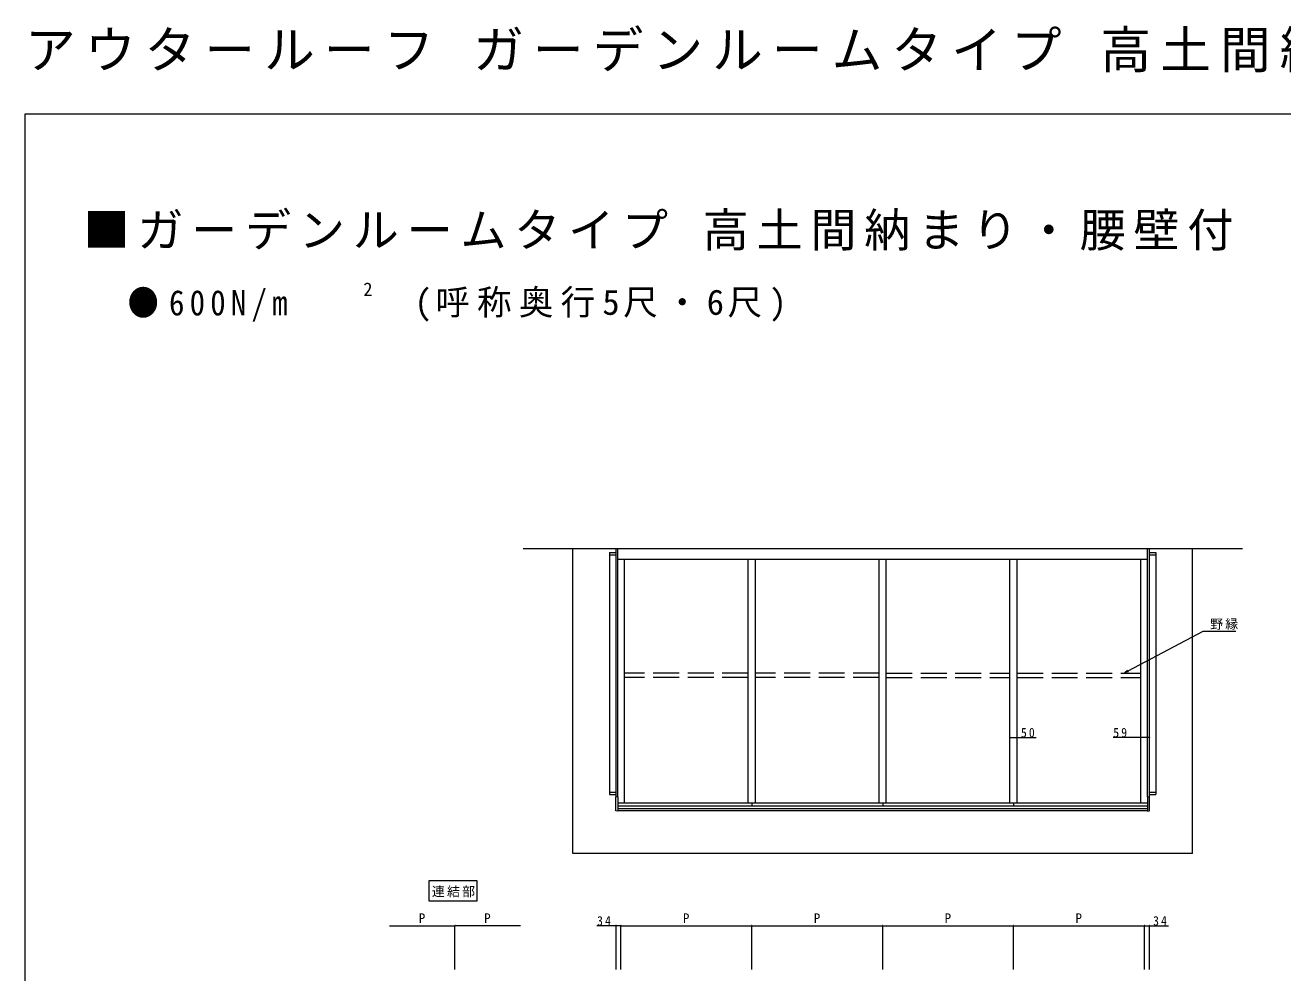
# Model space of a CAD drawing. Units: millimetres, scale not verified. Extents: x -7920 to 7920, y -12800 to 12777.
# Drawn here: x -7920 to 824, y 6191 to 12777 of the extents above; entities that cross this region are included whole.
import ezdxf
from ezdxf.enums import TextEntityAlignment as Align

# ---------------------------------------------------------------- set-up
doc = ezdxf.new("R2010")
doc.units = ezdxf.units.MM
doc.header["$LTSCALE"] = 60
doc.linetypes.add('USER1', pattern=[4, 3, -1])
for name, color, linetype, lineweight in [('0-1_USER1', 7, 'Continuous', 18), ('0-2_YKK_ZWAK', 7, 'Continuous', 18), ('0-3_YKK_A1', 4, 'Continuous', 18), ('0-4_YKK_D', 6, 'Continuous', 18), ('0-5_YKK_Z1', 7, 'Continuous', 9)]:
    doc.layers.add(name, color=color, linetype=linetype, lineweight=lineweight)
doc.styles.add('ＭＳ ゴシック', font='')
doc.styles.get('ＭＳ ゴシック').set_extended_font_data('MS Gothic')

msp = doc.modelspace()

# ---------------------------------------------------------------- linework, layer by layer
at = {"layer": '0-1_USER1', "color": 3}
for p, q in [((-5109.96, 6833.46), (-4779.96, 6833.46)), ((-5109.96, 6689.46), (-5109.96, 6833.46)), ((-4779.96, 6833.46), (-4779.96, 6689.46)), ((-4779.96, 6689.46), (-5109.96, 6689.46))]:
    msp.add_line(p, q, dxfattribs=at)
at = {"layer": '0-2_YKK_ZWAK'}
for p, q in [((-7920, -12800), (-7920, 12160)), ((-7920, 12160), (7920, 12160))]:
    msp.add_line(p, q, dxfattribs=at)
at = {"layer": '0-3_YKK_A1'}
for p, q in [((-3857.82, 9112.87), (-3811.82, 9112.87)), ((-3857.82, 9112.87), (-3857.82, 7429.87)), ((-3857.82, 9095.87), (-3811.82, 9095.87)), ((-3811.82, 7414.73), (-3811.82, 9139.37)), ((-3799.32, 7414.98), (-3799.32, 9139.37)), ((-116.32, 7414.98), (-116.32, 9139.37)), ((-103.82, 7414.73), (-103.82, 9139.37)), ((-103.82, 9112.87), (-57.82, 9112.87)), ((-103.82, 9095.87), (-57.82, 9095.87)), ((-57.82, 9112.87), (-57.82, 7429.87)), ((-3799.32, 9066.54), (-116.32, 9066.54)), ((-3752.82, 7372.47), (-3752.82, 9066.54)), ((-2892.82, 7372.47), (-2892.82, 9066.54)), ((-2842.82, 7372.47), (-2842.82, 9066.54)), ((-1982.82, 7372.47), (-1982.82, 9066.54)), ((-1932.82, 7372.47), (-1932.82, 9066.54)), ((-1072.82, 7372.47), (-1072.82, 9066.54)), ((-1022.82, 7372.47), (-1022.82, 9066.54)), ((-162.82, 7372.47), (-162.82, 9066.54)), ((-3799.32, 7414.98), (-3799.32, 7675.82)), ((-162.82, 7372.47), (-162.82, 7675.82)), ((-116.32, 7414.98), (-116.32, 7675.82)), ((-103.82, 7414.73), (-103.82, 7675.82)), ((-3857.82, 7446.87), (-3811.82, 7446.87)), ((-103.82, 7446.87), (-57.82, 7446.87)), ((-3857.82, 7429.87), (-3811.82, 7429.87)), ((-3813.32, 7413.38), (-3813.32, 7414.41)), ((-3813.32, 7316.54), (-3813.32, 7413.38)), ((-3798.82, 7414.99), (-3813.03, 7414.71)), ((-3798.82, 7414.99), (-3798.82, 7413.88)), ((-3798.82, 7413.88), (-3798.82, 7413.53)), ((-3798.82, 7413.53), (-3798.82, 7315.62)), ((-3798.82, 7372.47), (-116.82, 7372.47)), ((-3798.82, 7351.16), (-116.82, 7351.16)), ((-2867.82, 7372.47), (-2867.82, 7351.16)), ((-1957.82, 7372.47), (-1957.82, 7351.16)), ((-1047.82, 7372.47), (-1047.82, 7351.16)), ((-116.82, 7414.99), (-116.82, 7413.88)), ((-116.82, 7414.99), (-102.62, 7414.71)), ((-116.82, 7413.88), (-116.82, 7413.53)), ((-116.82, 7413.53), (-116.82, 7315.62)), ((-103.82, 7429.87), (-57.82, 7429.87)), ((-102.32, 7413.38), (-102.32, 7414.41)), ((-102.32, 7316.54), (-102.32, 7413.38)), ((-3798.82, 7315.37), (-3813.04, 7316.24)), ((-3798.82, 7334.37), (-116.82, 7334.37)), ((-3798.82, 7320.37), (-116.82, 7320.37)), ((-3798.82, 7319.37), (-116.82, 7319.37)), ((-116.82, 7317.87), (-3798.82, 7317.87)), ((-3798.82, 7315.62), (-3798.82, 7315.37)), ((-116.82, 7315.37), (-102.61, 7316.24)), ((-116.82, 7315.62), (-116.82, 7315.37))]:
    msp.add_line(p, q, dxfattribs=at)
at = {"layer": '0-3_YKK_A1', "linetype": 'USER1'}
for p, q in [((-2892.82, 8273.65), (-3752.82, 8273.65)), ((-2892.82, 8244.62), (-3752.82, 8244.62)), ((-1982.82, 8273.65), (-2842.82, 8273.65)), ((-1982.82, 8244.62), (-2842.82, 8244.62)), ((-1932.82, 8273.65), (-1072.82, 8273.65)), ((-1932.82, 8244.62), (-1072.82, 8244.62)), ((-1022.82, 8273.65), (-162.82, 8273.65)), ((-1022.82, 8244.62), (-162.82, 8244.62))]:
    msp.add_line(p, q, dxfattribs=at)
at = {"layer": '0-3_YKK_A1'}
for centre, start, end in [((-3813.02, 7414.41), 91.15842, 180), ((-102.62, 7414.41), 0, 88.84158), ((-3813.02, 7316.54), 180, 266.5), ((-102.62, 7316.54), 273.5, 0)]:
    msp.add_arc(centre, 0.3, start, end, dxfattribs=at)
at = {"layer": '0-4_YKK_D'}
for p, q in [((-251.36, 8289.15), (271.36, 8564.81)), ((271.36, 8564.81), (496.86, 8564.81)), ((-273.92, 8277.25), (-254.55, 8295.19)), ((-273.92, 8277.25), (-251.36, 8289.15)), ((-248.18, 8283.11), (-273.92, 8277.25)), ((-1072.82, 7825.71), (-1022.82, 7825.71)), ((-1022.82, 7825.71), (-890.12, 7825.71)), ((-162.82, 7825.71), (-355.62, 7825.71)), ((-103.82, 7825.71), (-162.82, 7825.71)), ((-5386.83, 6517.98), (-4931.83, 6517.98)), ((-4931.83, 6214.38), (-4931.83, 6518.98)), ((-4931.83, 6214.38), (-4931.83, 6518.98)), ((-4476.83, 6517.98), (-4931.83, 6517.98)), ((-3811.83, 6517.98), (-3944.13, 6517.98)), ((-3811.83, 6214.38), (-3811.83, 6518.98)), ((-3777.82, 6517.98), (-3811.83, 6517.98)), ((-3777.82, 6214.38), (-3777.82, 6518.98)), ((-3777.82, 6214.38), (-3777.82, 6518.98)), ((-3777.82, 6517.98), (-2867.82, 6517.98)), ((-2867.82, 6214.38), (-2867.82, 6518.98)), ((-2867.82, 6214.38), (-2867.82, 6518.98)), ((-2867.82, 6517.98), (-1957.82, 6517.98)), ((-1957.82, 6214.38), (-1957.82, 6518.98)), ((-1957.82, 6214.38), (-1957.82, 6518.98)), ((-1957.82, 6517.98), (-1047.82, 6517.98)), ((-1047.82, 6214.38), (-1047.82, 6518.98)), ((-1047.82, 6214.38), (-1047.82, 6518.98)), ((-1047.82, 6517.98), (-137.82, 6517.98)), ((-137.82, 6214.38), (-137.82, 6518.98)), ((-137.82, 6214.38), (-137.82, 6518.98)), ((-137.82, 6517.98), (-103.82, 6517.98)), ((-103.82, 6214.38), (-103.82, 6518.98)), ((-103.82, 6517.98), (28.48, 6517.98))]:
    msp.add_line(p, q, dxfattribs=at)
for centre in [(-1072.82, 7825.71), (-1022.82, 7825.71), (-162.82, 7825.71), (-103.82, 7825.71)]:
    msp.add_circle(centre, 0.3, dxfattribs=at)
for centre, start, end in [((-4931.83, 6517.98), 0, 180), ((-4931.83, 6517.98), 0, 180), ((-4931.83, 6517.98), 180, 0), ((-4931.83, 6517.98), 180, 0), ((-3811.83, 6517.98), 0, 180), ((-3811.83, 6517.98), 180, 0), ((-3777.82, 6517.98), 0, 180), ((-3777.82, 6517.98), 0, 180), ((-3777.82, 6517.98), 180, 0), ((-3777.82, 6517.98), 180, 0), ((-2867.82, 6517.98), 0, 180), ((-2867.82, 6517.98), 0, 180), ((-2867.82, 6517.98), 180, 0), ((-2867.82, 6517.98), 180, 0), ((-1957.82, 6517.98), 0, 180), ((-1957.82, 6517.98), 0, 180), ((-1957.82, 6517.98), 180, 0), ((-1957.82, 6517.98), 180, 0), ((-1047.82, 6517.98), 0, 180), ((-1047.82, 6517.98), 0, 180), ((-1047.82, 6517.98), 180, 0), ((-1047.82, 6517.98), 180, 0), ((-137.82, 6517.98), 0, 180), ((-137.82, 6517.98), 0, 180), ((-137.82, 6517.98), 180, 0), ((-137.82, 6517.98), 180, 0), ((-103.82, 6517.98), 0, 180), ((-103.82, 6517.98), 180, 0)]:
    msp.add_arc(centre, 1.59, start, end, dxfattribs=at)
at = {"layer": '0-5_YKK_Z1'}
for p, q in [((-4457.82, 9139.37), (545, 9139.37)), ((197.18, 7019.37), (197.18, 9139.37))]:
    msp.add_line(p, q, dxfattribs=at)
msp.add_lwpolyline([(197.18, 7019.37), (-4112.82, 7019.37), (-4112.82, 9139.37)], dxfattribs=at)

# ---------------------------------------------------------------- texts
at = {"layer": '0-1_USER1', "style": 'ＭＳ ゴシック'}
msp.add_text('2', height=93.84, dxfattribs=at).set_placement((-5568.85, 10866.62), align=Align.BOTTOM_LEFT)
at = {"layer": '0-1_USER1', "attachment_point": 7, "style": 'ＭＳ ゴシック'}
for s, insert, char_height in [('\\T1.18;アウタールーフ\\~ガーデンルームタイプ\\~高土間納まり・腰壁付', (-7920, 12448), 258.1), ('\\T1.17;■ガーデンルームタイプ\\~高土間納まり・腰壁付', (-7514.35, 11209.9), 234.6), ('\\T1.33;\\W0.9;●600N/m', (-7207.31, 10717.27), 176), ('\\T1.21;(呼称奥行5尺・6尺)', (-5213.47, 10717.27), 176), ('\\T1.17;連結部', (-5092.12, 6716.46), 65.98)]:
    msp.add_mtext(s, dxfattribs=dict(at, insert=insert, char_height=char_height))
at = {"layer": '0-4_YKK_D', "color": 7, "style": 'ＭＳ ゴシック'}
for p in [(-5183.33, 6518.58), (-4728.33, 6518.58), (-3346.82, 6518.58), (-2436.82, 6518.58), (-1526.82, 6518.58), (-616.82, 6518.58)]:
    msp.add_text('P', height=65.98, dxfattribs=at).set_placement(p, align=Align.BOTTOM_LEFT)
at = {"layer": '0-4_YKK_D', "color": 7, "char_height": 65.98, "attachment_point": 7, "style": 'ＭＳ ゴシック'}
for s, insert in [('\\T1.17;野縁', (318.54, 8574.98)), ('\\T1.37;\\W0.9;50', (-996.52, 7826.51)), ('\\T1.37;\\W0.9;59', (-354.82, 7826.51)), ('\\T1.37;\\W0.9;34', (-3943.53, 6518.58)), ('\\T1.37;\\W0.9;34', (-77.72, 6518.58))]:
    msp.add_mtext(s, dxfattribs=dict(at, insert=insert))

doc.saveas('drawing.dxf')
